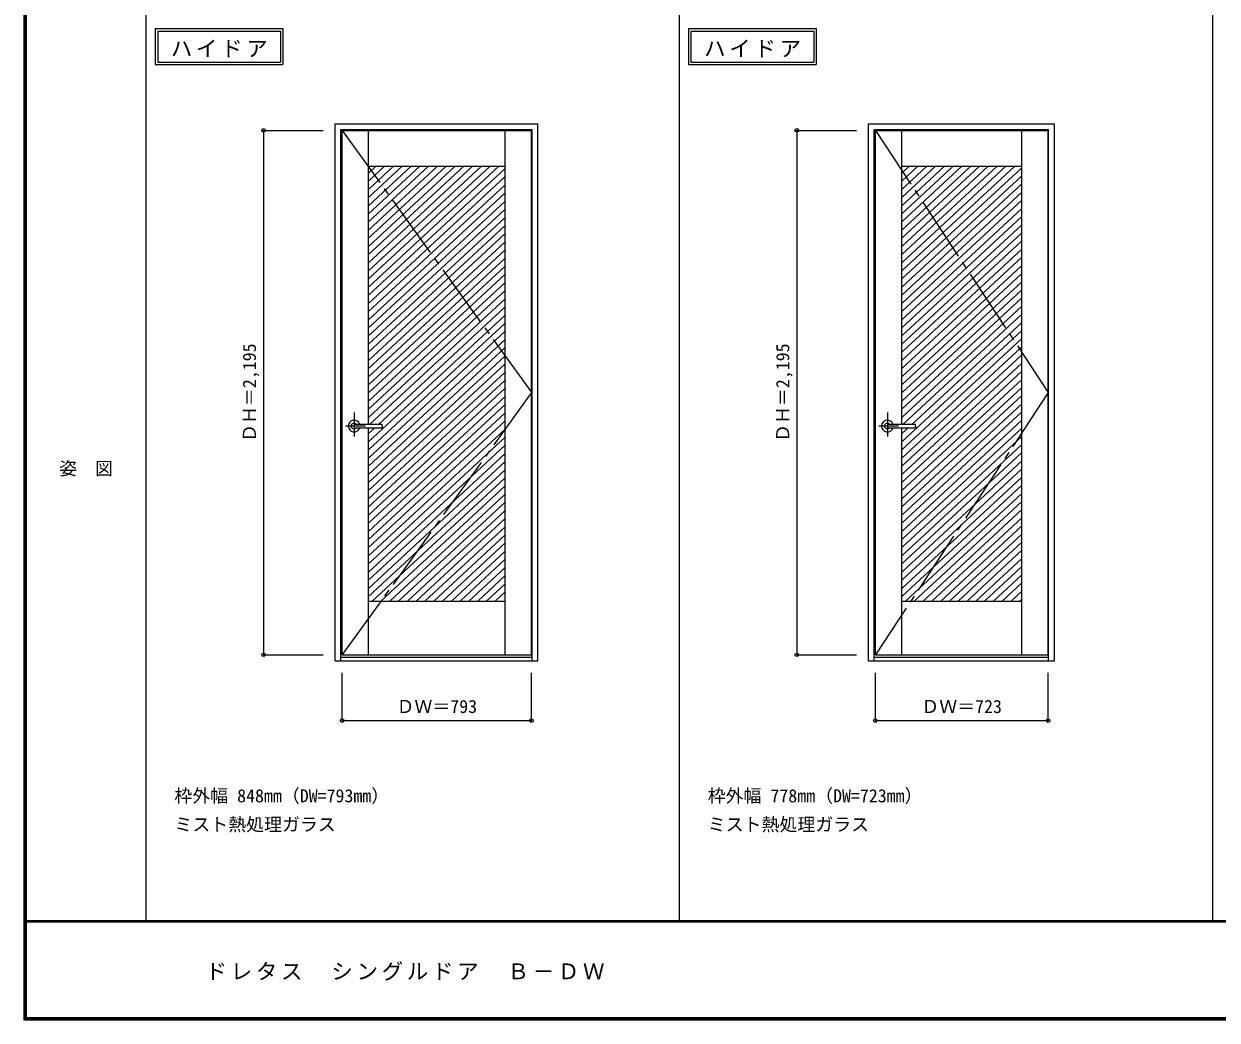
# Model space of a CAD drawing. Units: millimetres, scale not verified. Extents: x -6000 to 5700, y -4307 to 4175.
# Drawn here: x -6000 to -1007, y -4205 to -36 of the extents above; entities that cross this region are included whole.
import ezdxf
from ezdxf.enums import TextEntityAlignment as Align

# ---------------------------------------------------------------- set-up
doc = ezdxf.new("R2010")
doc.units = ezdxf.units.MM
doc.header["$LTSCALE"] = 30
doc.header["$PDMODE"] = 32
doc.header["$PDSIZE"] = 15
doc.linetypes.add('CHAIN1', pattern=[8, 5, -1, 1, -1])
doc.linetypes.add('CHAIN2', pattern=[12, 9, -1, 1, -1])
for name, color, linetype in [('0-2_扉', 7, 'Continuous'), ('0-4_枠', 3, 'Continuous'), ('0-7', 7, 'CHAIN2'), ('0-A_文字', 7, 'Continuous'), ('0-B_寸法', 7, 'Continuous'), ('0-C_ハッチ', 4, 'Continuous'), ('F-1_枠', 6, 'Continuous'), ('F-A_文字', 7, 'Continuous')]:
    doc.layers.add(name, color=color, linetype=linetype)
doc.layers.add('0-5_レバー', color=7, linetype='Continuous', lineweight=18)
doc.styles.add('ＭＳ ゴシック', font='')
doc.styles.get('ＭＳ ゴシック').set_extended_font_data('MS Gothic')

msp = doc.modelspace()

# ---------------------------------------------------------------- linework, layer by layer
at = {"layer": '0-2_扉'}
for p, q in [((-4668.4, -481.25), (-3875.4, -481.25)), ((-4668.4, -2676.25), (-4668.4, -481.25)), ((-4558.4, -1711.75), (-4558.4, -481.25)), ((-3985.4, -2676.25), (-3985.4, -481.25)), ((-3875.4, -2676.25), (-3875.4, -481.25)), ((-2436.8, -481.25), (-1713.8, -481.25)), ((-2436.8, -2676.25), (-2436.8, -481.25)), ((-2326.8, -1711.75), (-2326.8, -481.25)), ((-1823.8, -2676.25), (-1823.8, -481.25)), ((-1713.8, -2676.25), (-1713.8, -481.25)), ((-4558.4, -631.25), (-3985.4, -631.25)), ((-2326.8, -631.25), (-1823.8, -631.25)), ((-4558.4, -2676.25), (-4558.4, -1725.75)), ((-2326.8, -2676.25), (-2326.8, -1725.75)), ((-4558.4, -2451.25), (-3985.4, -2451.25)), ((-2326.8, -2451.25), (-1823.8, -2451.25)), ((-4668.4, -2676.25), (-3875.4, -2676.25)), ((-2436.8, -2676.25), (-1713.8, -2676.25))]:
    msp.add_line(p, q, dxfattribs=at)
at = {"layer": '0-4_枠'}
for p, q in [((-4697.4, -454.25), (-3849.4, -454.25)), ((-4697.4, -2701.25), (-4697.4, -454.25)), ((-4673.4, -478.25), (-3873.4, -478.25)), ((-4673.4, -2701.25), (-4673.4, -478.25)), ((-3873.4, -2701.25), (-3873.4, -478.25)), ((-3849.4, -2701.25), (-3849.4, -454.25)), ((-2465.8, -454.25), (-1687.8, -454.25)), ((-2465.8, -2701.25), (-2465.8, -454.25)), ((-2441.8, -478.25), (-1711.8, -478.25)), ((-2441.8, -2701.25), (-2441.8, -478.25)), ((-1711.8, -2701.25), (-1711.8, -478.25)), ((-1687.8, -2701.25), (-1687.8, -454.25)), ((-4673.4, -2686.25), (-3873.4, -2686.25)), ((-2441.8, -2686.25), (-1711.8, -2686.25)), ((-4697.4, -2701.25), (-3849.4, -2701.25)), ((-2465.8, -2701.25), (-1687.8, -2701.25))]:
    msp.add_line(p, q, dxfattribs=at)
at = {"layer": '0-5_レバー', "color": 4, "linetype": 'CHAIN1'}
for p, q in [((-4617.9, -1662.29), (-4617.9, -1762.14)), ((-2386.3, -1662.29), (-2386.3, -1762.14)), ((-4571.1, -1718.75), (-4654.12, -1718.75)), ((-2339.5, -1718.75), (-2422.52, -1718.75))]:
    msp.add_line(p, q, dxfattribs=at)
at = {"layer": '0-5_レバー'}
for p, q in [((-4500.9, -1718.75), (-4500.9, -1713.26)), ((-4500.9, -1718.75), (-4500.9, -1724.25)), ((-2269.3, -1718.75), (-2269.3, -1713.26)), ((-2269.3, -1718.75), (-2269.3, -1724.25))]:
    msp.add_line(p, q, dxfattribs=at)
for points in [[(-4607.94, -1711.76), (-4608.71, -1710.97), (-4610.68, -1709.6), (-4612.92, -1708.59), (-4615.36, -1707.96), (-4617.9, -1707.75), (-4620.44, -1707.96), (-4622.87, -1708.59), (-4625.12, -1709.6), (-4627.09, -1710.97), (-4628.71, -1712.64), (-4629.91, -1714.54), (-4630.65, -1716.6), (-4630.9, -1718.75), (-4630.65, -1720.9), (-4629.91, -1722.96), (-4628.71, -1724.86), (-4627.09, -1726.53), (-4625.12, -1727.9), (-4622.87, -1728.91), (-4620.44, -1729.54), (-4617.9, -1729.75), (-4615.36, -1729.54), (-4612.92, -1728.91), (-4610.68, -1727.9), (-4608.71, -1726.53), (-4607.94, -1725.74)], [(-4502.4, -1711.75), (-4512.13, -1711.75), (-4522.31, -1711.75), (-4531.91, -1711.75), (-4540.9, -1711.75), (-4549.31, -1711.75), (-4557.12, -1711.75), (-4563.94, -1711.75), (-4570.24, -1711.75), (-4576, -1711.75), (-4581.25, -1711.75), (-4586.04, -1711.75), (-4590.69, -1711.75), (-4594.9, -1711.75), (-4598.65, -1711.75), (-4600.65, -1711.75), (-4602.5, -1711.75), (-4604.51, -1711.76), (-4606.92, -1711.76), (-4608.41, -1711.76), (-4609.95, -1711.76), (-4611.47, -1711.76), (-4612.57, -1711.76), (-4613.03, -1711.76), (-4613.03, -1711.77)], [(-4612.88, -1725.74), (-4612.75, -1725.74), (-4612.31, -1725.75), (-4611.59, -1725.74), (-4610.57, -1725.74), (-4609.31, -1725.74), (-4607.96, -1725.74), (-4605.1, -1725.74), (-4602.12, -1725.75), (-4599.1, -1725.75), (-4596.06, -1725.75), (-4592.99, -1725.75), (-4589.91, -1725.75), (-4585.91, -1725.75), (-4581.5, -1725.75), (-4576.53, -1725.75), (-4571, -1725.75), (-4564.91, -1725.75), (-4558.26, -1725.75), (-4551.05, -1725.75), (-4542.46, -1725.75), (-4533.2, -1725.75), (-4523.26, -1725.75), (-4512.65, -1725.75), (-4502.4, -1725.75)], [(-4502.4, -1711.75), (-4511.48, -1711.75), (-4511.88, -1711.75)], [(-2376.34, -1711.76), (-2377.11, -1710.97), (-2379.08, -1709.6), (-2381.32, -1708.59), (-2383.76, -1707.96), (-2386.3, -1707.75), (-2388.84, -1707.96), (-2391.27, -1708.59), (-2393.52, -1709.6), (-2395.49, -1710.97), (-2397.11, -1712.64), (-2398.31, -1714.54), (-2399.05, -1716.6), (-2399.3, -1718.75), (-2399.05, -1720.9), (-2398.31, -1722.96), (-2397.11, -1724.86), (-2395.49, -1726.53), (-2393.52, -1727.9), (-2391.27, -1728.91), (-2388.84, -1729.54), (-2386.3, -1729.75), (-2383.76, -1729.54), (-2381.32, -1728.91), (-2379.08, -1727.9), (-2377.11, -1726.53), (-2376.34, -1725.74)], [(-2270.8, -1711.75), (-2280.53, -1711.75), (-2290.71, -1711.75), (-2300.31, -1711.75), (-2309.3, -1711.75), (-2317.71, -1711.75), (-2325.52, -1711.75), (-2332.34, -1711.75), (-2338.64, -1711.75), (-2344.4, -1711.75), (-2349.65, -1711.75), (-2354.44, -1711.75), (-2359.09, -1711.75), (-2363.3, -1711.75), (-2367.05, -1711.75), (-2369.05, -1711.75), (-2370.9, -1711.75), (-2372.91, -1711.76), (-2375.32, -1711.76), (-2376.81, -1711.76), (-2378.35, -1711.76), (-2379.87, -1711.76), (-2380.97, -1711.76), (-2381.43, -1711.76), (-2381.43, -1711.77)], [(-2381.28, -1725.74), (-2381.15, -1725.74), (-2380.71, -1725.74), (-2379.99, -1725.74), (-2378.97, -1725.74), (-2377.71, -1725.74), (-2376.36, -1725.74), (-2373.5, -1725.74), (-2370.52, -1725.75), (-2367.5, -1725.75), (-2364.46, -1725.75), (-2361.39, -1725.75), (-2358.31, -1725.75), (-2354.31, -1725.75), (-2349.9, -1725.75), (-2344.93, -1725.75), (-2339.4, -1725.75), (-2333.31, -1725.75), (-2326.66, -1725.75), (-2319.45, -1725.75), (-2310.86, -1725.75), (-2301.6, -1725.75), (-2291.66, -1725.75), (-2281.05, -1725.75), (-2270.8, -1725.75)], [(-2270.8, -1711.75), (-2279.88, -1711.75), (-2280.28, -1711.75)]]:
    msp.add_lwpolyline(points, dxfattribs=at)
for centre, radius, start, end in [((-4617.9, -1718.75), 24.55, 16.59952, 343.36736), ((-2386.3, -1718.75), 24.55, 16.59952, 343.36736), ((-4502.4, -1713.25), 1.5, 0.00847, 89.9163), ((-4502.4, -1713.25), 1.5, 360, 90.17419), ((-4502.4, -1724.25), 1.5, 270.16419, 0), ((-4502.4, -1724.25), 1.5, 269.91059, 359.99153), ((-2270.8, -1713.25), 1.5, 0.00847, 89.9163), ((-2270.8, -1713.25), 1.5, 360, 90.17419), ((-2270.8, -1724.25), 1.5, 270.16419, 0), ((-2270.8, -1724.25), 1.5, 269.91059, 359.99153)]:
    msp.add_arc(centre, radius, start, end, dxfattribs=at)
at = {"layer": '0-7'}
for p, q in [((-4668.4, -481.25), (-3875.4, -1578.75)), ((-2436.8, -481.25), (-1713.8, -1578.75)), ((-3875.4, -1578.75), (-4668.4, -2676.25)), ((-1713.8, -1578.75), (-2436.8, -2676.25))]:
    msp.add_line(p, q, dxfattribs=at)
at = {"layer": '0-A_文字'}
for p, q in [((-5450, -55.5), (-5450, -205.5)), ((-5440, -65.5), (-4925.67, -65.5)), ((-4925.67, -65.5), (-4925.67, -195.5)), ((-3218.4, -55.5), (-3218.4, -205.5)), ((-3208.4, -65.5), (-2694.07, -65.5)), ((-2694.07, -65.5), (-2694.07, -195.5)), ((-5450, -205.5), (-4915.67, -205.5)), ((-3218.4, -205.5), (-2684.07, -205.5))]:
    msp.add_line(p, q, dxfattribs=at)
for points in [[(-5450, -55.5), (-4915.67, -55.5), (-4915.67, -205.5)], [(-5440, -65.5), (-5440, -195.5), (-4925.67, -195.5)], [(-3218.4, -55.5), (-2684.07, -55.5), (-2684.07, -205.5)], [(-3208.4, -65.5), (-3208.4, -195.5), (-2694.07, -195.5)]]:
    msp.add_lwpolyline(points, dxfattribs=at)
at = {"layer": '0-B_寸法', "color": 4}
for p, q in [((-4997.4, -481.25), (-4747.4, -481.25)), ((-4997.4, -481.25), (-4997.4, -2676.25)), ((-2765.8, -481.25), (-2515.8, -481.25)), ((-2765.8, -481.25), (-2765.8, -2676.25)), ((-4997.4, -2676.25), (-4747.4, -2676.25)), ((-2765.8, -2676.25), (-2515.8, -2676.25)), ((-4668.4, -2951.25), (-4668.4, -2751.25)), ((-3875.4, -2951.25), (-3875.4, -2751.25)), ((-2436.8, -2951.25), (-2436.8, -2751.25)), ((-1713.8, -2951.25), (-1713.8, -2751.25)), ((-4668.4, -2951.25), (-3875.4, -2951.25)), ((-2436.8, -2951.25), (-1713.8, -2951.25))]:
    msp.add_line(p, q, dxfattribs=at)
at = {"layer": '0-B_寸法'}
for p in [(-4997.4, -481.25), (-2765.8, -481.25), (-4997.4, -2676.25), (-2765.8, -2676.25), (-4668.4, -2951.25), (-3875.4, -2951.25), (-2436.8, -2951.25), (-1713.8, -2951.25)]:
    msp.add_point(p, dxfattribs=at)
at = {"layer": '0-C_ハッチ'}
for p, q in [((-4490.26, -631.25), (-4558.4, -694.35)), ((-4453.46, -631.25), (-4558.4, -728.42)), ((-4416.66, -631.25), (-4558.4, -762.49)), ((-4379.87, -631.25), (-4558.4, -796.56)), ((-4527.05, -631.25), (-4558.4, -660.28)), ((-4343.07, -631.25), (-4558.4, -830.63)), ((-4306.27, -631.25), (-4558.4, -864.7)), ((-4269.47, -631.25), (-4558.4, -898.77)), ((-4232.68, -631.25), (-4558.4, -932.84)), ((-4195.88, -631.25), (-4558.4, -966.91)), ((-4159.08, -631.25), (-4558.4, -1000.99)), ((-4122.29, -631.25), (-4558.4, -1035.06)), ((-4085.49, -631.25), (-4558.4, -1069.13)), ((-4048.69, -631.25), (-4558.4, -1103.2)), ((-4011.9, -631.25), (-4558.4, -1137.27)), ((-3985.4, -640.79), (-4558.4, -1171.34)), ((-2258.66, -631.25), (-2326.8, -694.35)), ((-2221.86, -631.25), (-2326.8, -728.42)), ((-2185.06, -631.25), (-2326.8, -762.49)), ((-2148.27, -631.25), (-2326.8, -796.56)), ((-2295.45, -631.25), (-2326.8, -660.28)), ((-2111.47, -631.25), (-2326.8, -830.63)), ((-2074.67, -631.25), (-2326.8, -864.7)), ((-2037.87, -631.25), (-2326.8, -898.77)), ((-2001.08, -631.25), (-2326.8, -932.84)), ((-1964.28, -631.25), (-2326.8, -966.91)), ((-1927.48, -631.25), (-2326.8, -1000.99)), ((-1890.69, -631.25), (-2326.8, -1035.06)), ((-1853.89, -631.25), (-2326.8, -1069.13)), ((-1823.8, -637.46), (-2326.8, -1103.2)), ((-3985.4, -674.86), (-4558.4, -1205.41)), ((-1823.8, -671.53), (-2326.8, -1137.27)), ((-3985.4, -708.93), (-4558.4, -1239.48)), ((-3985.4, -743), (-4558.4, -1273.55)), ((-1823.8, -705.6), (-2326.8, -1171.34)), ((-1823.8, -739.67), (-2326.8, -1205.41)), ((-3985.4, -777.07), (-4558.4, -1307.63)), ((-1823.8, -773.74), (-2326.8, -1239.48)), ((-3985.4, -811.14), (-4558.4, -1341.7)), ((-3985.4, -845.21), (-4558.4, -1375.77)), ((-1823.8, -807.81), (-2326.8, -1273.55)), ((-1823.8, -841.88), (-2326.8, -1307.63)), ((-3985.4, -879.28), (-4558.4, -1409.84)), ((-1823.8, -875.96), (-2326.8, -1341.7)), ((-3985.4, -913.35), (-4558.4, -1443.91)), ((-3985.4, -947.43), (-4558.4, -1477.98)), ((-1823.8, -910.03), (-2326.8, -1375.77)), ((-1823.8, -944.1), (-2326.8, -1409.84)), ((-3985.4, -981.5), (-4558.4, -1512.05)), ((-1823.8, -978.17), (-2326.8, -1443.91)), ((-3985.4, -1015.57), (-4558.4, -1546.12)), ((-1823.8, -1012.24), (-2326.8, -1477.98)), ((-1823.8, -1046.31), (-2326.8, -1512.05)), ((-3985.4, -1049.64), (-4558.4, -1580.19)), ((-3985.4, -1083.71), (-4558.4, -1614.27)), ((-1823.8, -1080.38), (-2326.8, -1546.12)), ((-3985.4, -1117.78), (-4558.4, -1648.34)), ((-1823.8, -1114.45), (-2326.8, -1580.19)), ((-3985.4, -1151.85), (-4558.4, -1682.41)), ((-3985.4, -1185.92), (-4553.3, -1711.75)), ((-1823.8, -1148.52), (-2326.8, -1614.27)), ((-1823.8, -1182.6), (-2326.8, -1648.34)), ((-3985.4, -1219.99), (-4516.5, -1711.75)), ((-1823.8, -1216.67), (-2326.8, -1682.41)), ((-3985.4, -1254.06), (-4558.4, -1784.62)), ((-3985.4, -1288.14), (-4558.4, -1818.69)), ((-1823.8, -1250.74), (-2321.7, -1711.75)), ((-1823.8, -1284.81), (-2284.9, -1711.75)), ((-3985.4, -1322.21), (-4558.4, -1852.76)), ((-1823.8, -1318.88), (-2326.8, -1784.62)), ((-3985.4, -1356.28), (-4558.4, -1886.83)), ((-3985.4, -1390.35), (-4558.4, -1920.9)), ((-1823.8, -1352.95), (-2326.8, -1818.69)), ((-1823.8, -1387.02), (-2326.8, -1852.76)), ((-3985.4, -1424.42), (-4558.4, -1954.98)), ((-1823.8, -1421.09), (-2326.8, -1886.83)), ((-3985.4, -1458.49), (-4558.4, -1989.05)), ((-3985.4, -1492.56), (-4558.4, -2023.12)), ((-1823.8, -1455.16), (-2326.8, -1920.9)), ((-1823.8, -1489.23), (-2326.8, -1954.98)), ((-3985.4, -1526.63), (-4558.4, -2057.19)), ((-1823.8, -1523.31), (-2326.8, -1989.05)), ((-3985.4, -1560.7), (-4558.4, -2091.26)), ((-3985.4, -1594.78), (-4558.4, -2125.33)), ((-1823.8, -1557.38), (-2326.8, -2023.12)), ((-1823.8, -1591.45), (-2326.8, -2057.19)), ((-3985.4, -1628.85), (-4558.4, -2159.4)), ((-1823.8, -1625.52), (-2326.8, -2091.26)), ((-3985.4, -1662.92), (-4558.4, -2193.47)), ((-3985.4, -1696.99), (-4558.4, -2227.54)), ((-1823.8, -1659.59), (-2326.8, -2125.33)), ((-1823.8, -1693.66), (-2326.8, -2159.4)), ((-4531.62, -1725.75), (-4558.4, -1750.55)), ((-3985.4, -1731.06), (-4558.4, -2261.62)), ((-2300.02, -1725.75), (-2326.8, -1750.55)), ((-1823.8, -1727.73), (-2326.8, -2193.47)), ((-3985.4, -1765.13), (-4558.4, -2295.69)), ((-1823.8, -1761.8), (-2326.8, -2227.54)), ((-1823.8, -1795.87), (-2326.8, -2261.62)), ((-3985.4, -1799.2), (-4558.4, -2329.76)), ((-3985.4, -1833.27), (-4558.4, -2363.83)), ((-1823.8, -1829.95), (-2326.8, -2295.69)), ((-3985.4, -1867.34), (-4558.4, -2397.9)), ((-1823.8, -1864.02), (-2326.8, -2329.76)), ((-3985.4, -1901.41), (-4558.4, -2431.97)), ((-3985.4, -1935.49), (-4542.42, -2451.25)), ((-1823.8, -1898.09), (-2326.8, -2363.83)), ((-1823.8, -1932.16), (-2326.8, -2397.9)), ((-3985.4, -1969.56), (-4505.63, -2451.25)), ((-1823.8, -1966.23), (-2326.8, -2431.97)), ((-3985.4, -2003.63), (-4468.83, -2451.25)), ((-3985.4, -2037.7), (-4432.03, -2451.25)), ((-1823.8, -2000.3), (-2310.82, -2451.25)), ((-1823.8, -2034.37), (-2274.03, -2451.25)), ((-3985.4, -2071.77), (-4395.24, -2451.25)), ((-1823.8, -2068.44), (-2237.23, -2451.25)), ((-3985.4, -2105.84), (-4358.44, -2451.25)), ((-3985.4, -2139.91), (-4321.64, -2451.25)), ((-1823.8, -2102.51), (-2200.43, -2451.25)), ((-1823.8, -2136.58), (-2163.64, -2451.25)), ((-3985.4, -2173.98), (-4284.85, -2451.25)), ((-1823.8, -2170.66), (-2126.84, -2451.25)), ((-3985.4, -2208.05), (-4248.05, -2451.25)), ((-3985.4, -2242.13), (-4211.25, -2451.25)), ((-1823.8, -2204.73), (-2090.04, -2451.25)), ((-1823.8, -2238.8), (-2053.25, -2451.25)), ((-3985.4, -2276.2), (-4174.46, -2451.25)), ((-1823.8, -2272.87), (-2016.45, -2451.25)), ((-3985.4, -2310.27), (-4137.66, -2451.25)), ((-3985.4, -2344.34), (-4100.86, -2451.25)), ((-1823.8, -2306.94), (-1979.65, -2451.25)), ((-1823.8, -2341.01), (-1942.86, -2451.25)), ((-3985.4, -2378.41), (-4064.07, -2451.25)), ((-1823.8, -2375.08), (-1906.06, -2451.25)), ((-3985.4, -2412.48), (-4027.27, -2451.25)), ((-1823.8, -2409.15), (-1869.26, -2451.25)), ((-1823.8, -2443.22), (-1832.47, -2451.25))]:
    msp.add_line(p, q, dxfattribs=at)
at = {"layer": 'F-1_枠'}
for p, q in [((-6000, 4175), (-6000, -4205)), ((-5995, 4175), (-5995, -4205)), ((-5990, 4175), (-5990, -4205)), ((-5490, 4175), (-5490, -3790)), ((-3258.4, 4175), (-3258.4, -3790)), ((-1026.8, 4175), (-1026.8, -3790)), ((5700, -3790), (-6000, -3790)), ((5700, -3795), (-6000, -3795)), ((5700, -4195), (-6000, -4195)), ((5700, -4200), (-6000, -4200)), ((5700, -4205), (-6000, -4205))]:
    msp.add_line(p, q, dxfattribs=at)

# ---------------------------------------------------------------- texts
at = {"layer": '0-A_文字', "style": 'ＭＳ ゴシック'}
for s, p in [('枠外幅 848mm（DW=793mm）', (-5370, -3310)), ('枠外幅 778mm（DW=723mm）', (-3138.4, -3310)), ('ミスト熱処理ガラス', (-5370, -3430)), ('ミスト熱処理ガラス', (-3138.4, -3430))]:
    msp.add_text(s, height=54.99, dxfattribs=at).set_placement(p, align=Align.BOTTOM_LEFT)
at = {"layer": '0-A_文字', "char_height": 65.98, "attachment_point": 7, "style": 'ＭＳ ゴシック'}
for insert in [(-5385.34, -175.5), (-3153.74, -175.5)]:
    msp.add_mtext('\\T1.17;ハイドア', dxfattribs=dict(at, insert=insert))
at = {"layer": '0-B_寸法', "style": 'ＭＳ ゴシック'}
for p in [(-5012.4, -1785), (-2780.8, -1785)]:
    msp.add_text('ＤＨ＝2,195', height=54.99, rotation=90, dxfattribs=at).set_placement(p, align=Align.BOTTOM_LEFT)
for s, p in [('ＤＷ＝793', (-4440.65, -2936.25)), ('ＤＷ＝723', (-2244.55, -2936.25))]:
    msp.add_text(s, height=54.99, dxfattribs=at).set_placement(p, align=Align.BOTTOM_LEFT)
at = {"layer": 'F-A_文字', "style": 'ＭＳ ゴシック'}
msp.add_text('姿\u3000図', height=54.99, dxfattribs=at).set_placement((-5852.5, -1940.25), align=Align.BOTTOM_LEFT)
at = {"layer": 'F-A_文字', "insert": (-5240, -4040), "char_height": 65.98, "attachment_point": 7, "style": 'ＭＳ ゴシック'}
msp.add_mtext('\\T1.17;ドレタス\u3000シングルドア\u3000Ｂ－ＤＷ', dxfattribs=at)

doc.saveas('drawing.dxf')
